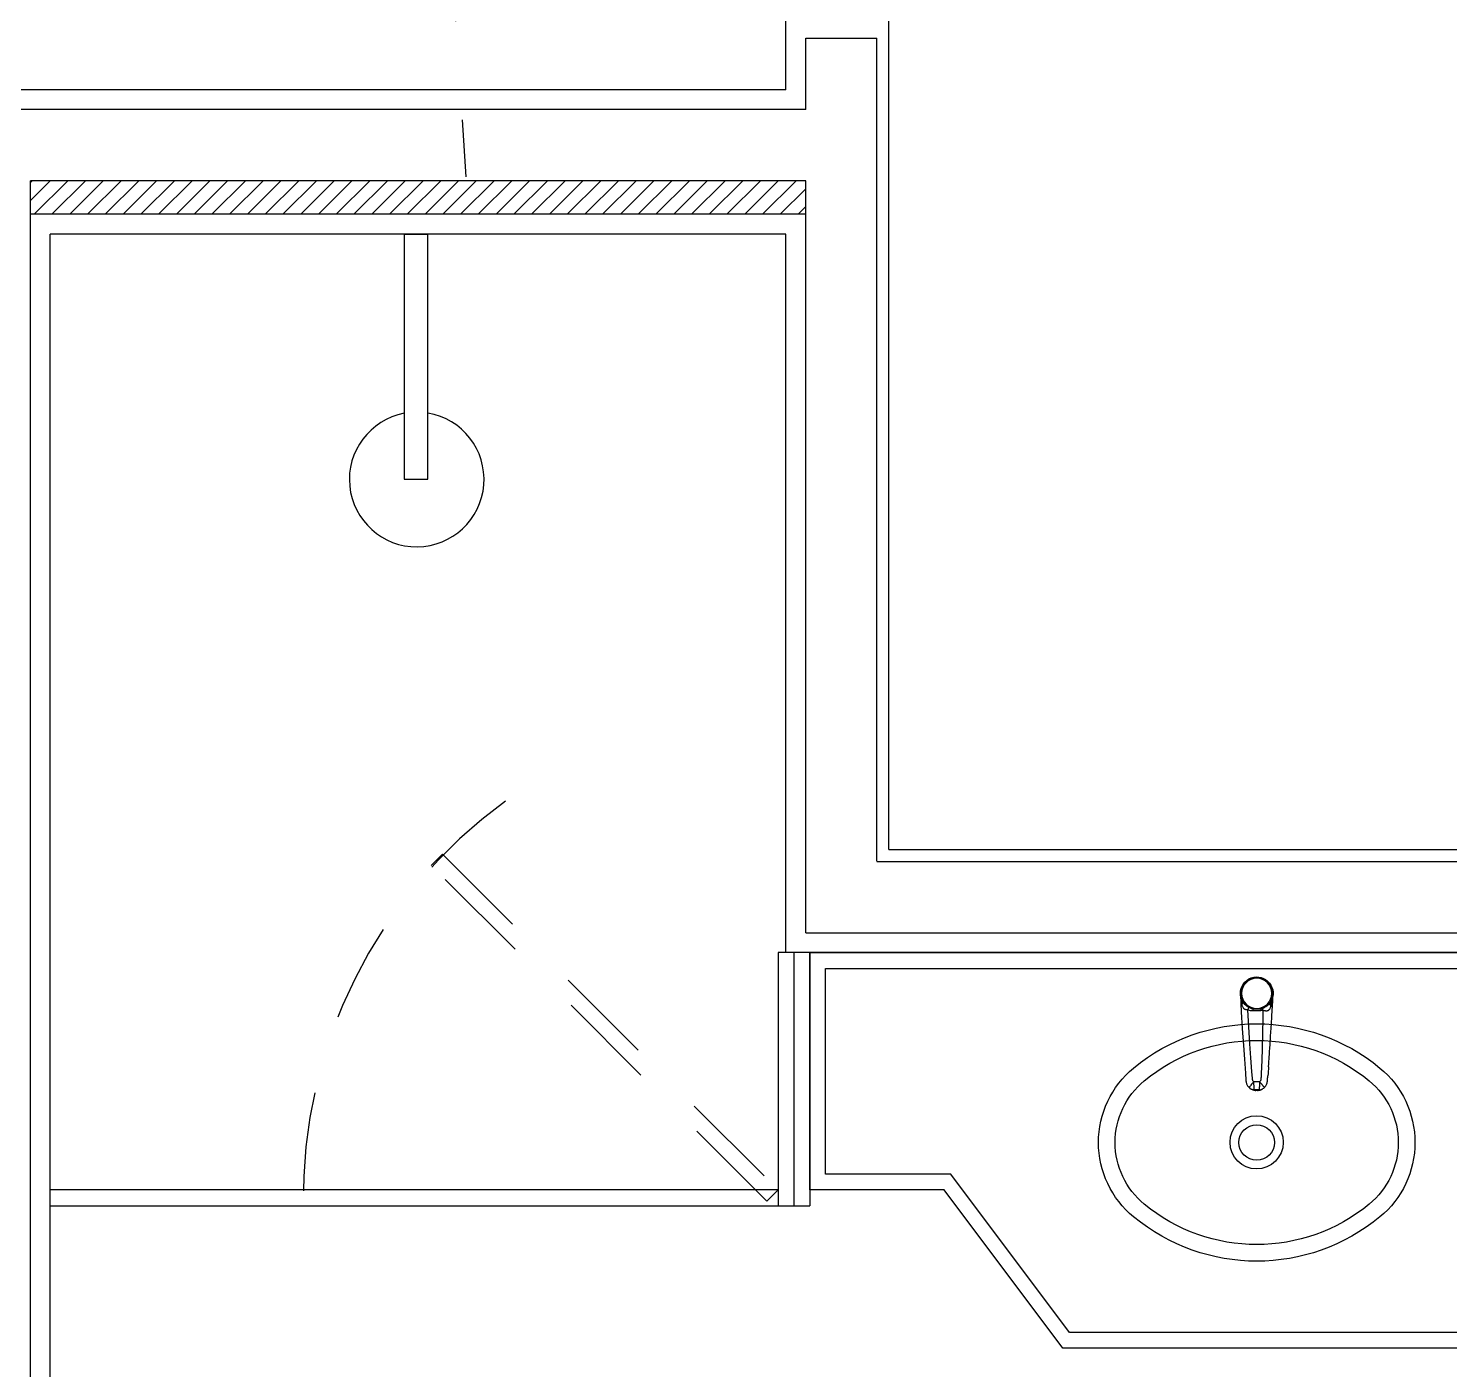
# Model space of a CAD drawing. Header units: millimetres. Extents: x 188.6 to 263.2, y 40.1 to 120.1.
# Drawn here: x 189.582 to 191.378, y 103.592 to 105.287 of the extents above; entities that cross this region are included whole.
import ezdxf

# ---------------------------------------------------------------- set-up
doc = ezdxf.new("R2010")
doc.units = ezdxf.units.MM
doc.linetypes.add('HIDDEN', pattern=[0.375, 0.25, -0.125])
doc.linetypes.add('XREF-TIPO$0$HIDDEN2', pattern=[0.1875, 0.125, -0.0625])
doc.layers.add('ARQ', color=8, linetype='Continuous')

# ---------------------------------------------------------------- blocks, each defined once
blk = doc.blocks.new('XREF-TIPO$0$CHUVEIRO')
at = {"color": 0}
for p, q in [((216.39, 104.5817), (216.39, 104.8912)), ((216.39, 104.8912), (216.42, 104.8912)), ((216.42, 104.8912), (216.42, 104.5817)), ((216.39, 104.5817), (216.42, 104.5817))]:
    blk.add_line(p, q, dxfattribs=at)
at = {"color": 0, "extrusion": (0, 0, -1)}
blk.add_ellipse((216.4058, 104.8916), major_axis=(-0.0851, 0), ratio=1, start_param=4.898771, end_param=10.827741, dxfattribs=at)
blk = doc.blocks.new('XREF-TIPO$0$A$C2D591F4F-flat-1')
for p, q in [((0.0222, -0.1794), (0.0222, -0.1794)), ((0.0224, -0.1794), (0.0222, -0.1794)), ((0.0404, -0.1949), (0.0422, -0.1949)), ((0.0404, -0.2051), (0.0404, -0.1949)), ((0.0422, -0.1949), (0.0422, -0.2051)), ((0.1318, -0.1865), (0.132, -0.1865)), ((0.1324, -0.2037), (0.1324, -0.1963)), ((0.1425, -0.203), (0.1425, -0.197)), ((0.0404, -0.2051), (0.0422, -0.2051)), ((0.0239, -0.2205), (0.0235, -0.2205)), ((0.0239, -0.2205), (0.0239, -0.2205))]:
    blk.add_line(p, q)
for points in [[(0.3031, -0.3556, 0.358974), (0.3031, -0.0444, 0.471698), (0.1149, -0.0444, 0.358974), (0.1149, -0.3556, 0.471698)], [(0.2869, -0.3422, 0.358974), (0.2869, -0.0578, 0.471698), (0.1311, -0.0578, 0.358974), (0.1311, -0.3422, 0.471698)], [(0.2315, -0.2, 1), (0.1865, -0.2, 1)]]:
    blk.add_lwpolyline(points, format="xyb", close=True)
blk.add_lwpolyline([(0.209, -0.2335, 336.274616), (0.2086, -0.2335)], format="xyb")
for points in [[(0.0225, -0.1794, 0), (0.0225, -0.1794, 0), (0.0225, -0.1794, 0), (0.0225, -0.1794, 0), (0.0225, -0.1794, 0), (0.0225, -0.1794, 0), (0.0225, -0.1794, 0), (0.0225, -0.1794, 0), (0.0226, -0.1794, 0), (0.0226, -0.1794, 0), (0.0227, -0.1794, 0), (0.0227, -0.1794, 0), (0.0229, -0.1794, 0), (0.0238, -0.1795, 0), (0.0247, -0.1796, 0), (0.0284, -0.18, 0), (0.0321, -0.1806, 0), (0.0348, -0.1811, 0)], [(0.0225, -0.1794, 0), (0.0438, -0.1805, 0), (0.0651, -0.1818, 0), (0.0864, -0.1832, 0), (0.1039, -0.1844, 0), (0.1215, -0.1857, 0), (0.1302, -0.1863, 0), (0.1312, -0.1864, 0), (0.1316, -0.1864, 0), (0.1318, -0.1865, 0)], [(0.0297, -0.1814, 0), (0.0308, -0.1818, 0), (0.0321, -0.1819, 0), (0.0334, -0.1816, 0), (0.0348, -0.1811, 0)], [(0.0382, -0.1896, 0), (0.0376, -0.1885, 0), (0.0365, -0.1871, 0), (0.0354, -0.1857, 0), (0.0345, -0.1848, 0), (0.0336, -0.184, 0), (0.0328, -0.1833, 0), (0.0319, -0.1827, 0), (0.0308, -0.182, 0), (0.0297, -0.1814, 0)], [(0.0348, -0.1811, 0), (0.0357, -0.1813, 0), (0.0366, -0.1816, 0), (0.0374, -0.1819, 0), (0.0382, -0.1824, 0), (0.0387, -0.1827, 0), (0.0392, -0.183, 0), (0.0395, -0.1833, 0), (0.0397, -0.1836, 0), (0.04, -0.1839, 0), (0.0402, -0.1842, 0), (0.0404, -0.1846, 0), (0.0405, -0.1849, 0), (0.0406, -0.1852, 0), (0.0407, -0.1854, 0), (0.0408, -0.1858, 0), (0.0409, -0.1864, 0), (0.041, -0.1869, 0), (0.041, -0.1873, 0), (0.0411, -0.1877, 0), (0.0412, -0.1881, 0), (0.0413, -0.1883, 0), (0.0413, -0.1885, 0), (0.0414, -0.1886, 0), (0.0415, -0.1888, 0)], [(0.0382, -0.1896, 0), (0.0401, -0.1892, 0), (0.0415, -0.1888, 0)], [(0.0415, -0.1888, 0), (0.0418, -0.1903, 0), (0.0421, -0.1918, 0), (0.0422, -0.1933, 0), (0.0422, -0.1949, 0)], [(0.1324, -0.1963, 0), (0.132, -0.196, 0), (0.1317, -0.1957, 0), (0.1314, -0.1954, 0), (0.131, -0.1952, 0), (0.1307, -0.1951, 0), (0.1303, -0.1949, 0), (0.1298, -0.1948, 0), (0.1293, -0.1947, 0), (0.1287, -0.1946, 0), (0.1281, -0.1946, 0), (0.1194, -0.1939, 0), (0.1019, -0.1926, 0), (0.0844, -0.1914, 0), (0.063, -0.1901, 0), (0.0415, -0.1888, 0)], [(0.132, -0.1865, 0), (0.132, -0.1865, 0), (0.1325, -0.1865, 0), (0.1329, -0.1866, 0), (0.1334, -0.1867, 0), (0.1339, -0.1869, 0), (0.1339, -0.1869, 0)], [(0.1324, -0.1963, 0), (0.1334, -0.1953, 0), (0.1345, -0.1943, 0), (0.1355, -0.1935, 0), (0.1365, -0.1926, 0), (0.1375, -0.192, 0), (0.1383, -0.1914, 0), (0.1389, -0.191, 0), (0.1394, -0.1907, 0), (0.1398, -0.1906, 0), (0.1399, -0.1907, 0)], [(0.1425, -0.197, 0), (0.1424, -0.197, 0), (0.1422, -0.1969, 0), (0.142, -0.1969, 0), (0.1418, -0.1969, 0), (0.1415, -0.1969, 0), (0.1411, -0.1969, 0), (0.1407, -0.1968, 0), (0.1402, -0.1968, 0), (0.1397, -0.1968, 0), (0.1392, -0.1967, 0), (0.1386, -0.1967, 0), (0.138, -0.1966, 0), (0.1374, -0.1966, 0), (0.137, -0.1966, 0), (0.1363, -0.1965, 0), (0.1355, -0.1965, 0), (0.1348, -0.1964, 0), (0.1341, -0.1964, 0), (0.1336, -0.1963, 0), (0.133, -0.1963, 0), (0.1324, -0.1963, 0)], [(0.1339, -0.1869, 0), (0.1339, -0.1869, 0), (0.1347, -0.1871, 0), (0.1356, -0.1875, 0), (0.1364, -0.1879, 0), (0.1374, -0.1885, 0), (0.1383, -0.1891, 0), (0.1391, -0.1899, 0), (0.1399, -0.1907, 0)], [(0.1399, -0.1907, 0), (0.1402, -0.1911, 0), (0.1406, -0.1914, 0), (0.1409, -0.1918, 0), (0.141, -0.192, 0), (0.141, -0.1921, 0), (0.1411, -0.1922, 0), (0.1412, -0.1923, 0), (0.1412, -0.1923, 0), (0.1412, -0.1924, 0), (0.1413, -0.1924, 0), (0.1413, -0.1924, 0), (0.1413, -0.1924, 0), (0.1413, -0.1924, 0)], [(0.1425, -0.197, 0), (0.1424, -0.1956, 0), (0.1421, -0.1942, 0), (0.1416, -0.193, 0), (0.1413, -0.1924, 0)], [(0.1433, -0.199, 0), (0.1433, -0.1989, 0), (0.1432, -0.1987, 0), (0.1432, -0.1986, 0), (0.1431, -0.1984, 0), (0.1431, -0.1982, 0), (0.143, -0.198, 0), (0.1429, -0.1977, 0), (0.1428, -0.1974, 0), (0.1425, -0.197, 0)], [(0.0314, -0.2177, 0), (0.0321, -0.2172, 0), (0.033, -0.2165, 0), (0.034, -0.2158, 0), (0.035, -0.2148, 0), (0.0359, -0.2138, 0), (0.0369, -0.2126, 0), (0.0377, -0.2113, 0), (0.0382, -0.2104, 0), (0.0387, -0.2095, 0), (0.0392, -0.2086, 0), (0.0396, -0.2076, 0)], [(0.0421, -0.2079, 0), (0.0421, -0.2079, 0), (0.0421, -0.2081, 0), (0.0421, -0.2083, 0), (0.042, -0.2085, 0), (0.0421, -0.2088, 0), (0.0421, -0.2091, 0), (0.0422, -0.2099, 0), (0.0424, -0.2107, 0), (0.0425, -0.2112, 0), (0.0425, -0.2117, 0), (0.0426, -0.2121, 0), (0.0426, -0.2124, 0), (0.0426, -0.2128, 0), (0.0425, -0.213, 0), (0.0425, -0.2133, 0), (0.0424, -0.2136, 0), (0.0424, -0.2139, 0), (0.0423, -0.2142, 0), (0.0421, -0.2146, 0), (0.0419, -0.215, 0), (0.0417, -0.2152, 0), (0.0416, -0.2154, 0), (0.0412, -0.2158, 0), (0.0409, -0.2161, 0), (0.0405, -0.2164, 0), (0.0401, -0.2167, 0), (0.0394, -0.2171, 0), (0.0387, -0.2174, 0), (0.0381, -0.2176, 0), (0.0375, -0.2179, 0)], [(0.0421, -0.2079, 0), (0.0453, -0.2078, 0), (0.0486, -0.2077, 0), (0.0522, -0.2076, 0), (0.056, -0.2075, 0), (0.0595, -0.2075, 0), (0.0631, -0.2074, 0), (0.0642, -0.2074, 0), (0.0652, -0.2073, 0), (0.0662, -0.2073, 0), (0.0672, -0.2073, 0), (0.0682, -0.2073, 0), (0.0739, -0.2072, 0), (0.0795, -0.2071, 0), (0.0806, -0.2071, 0), (0.0817, -0.207, 0), (0.0828, -0.207, 0), (0.0839, -0.207, 0), (0.0851, -0.207, 0), (0.0862, -0.2069, 0), (0.0873, -0.2069, 0), (0.0884, -0.2069, 0), (0.0922, -0.2068, 0), (0.0959, -0.2067, 0), (0.0994, -0.2066, 0), (0.1029, -0.2065, 0), (0.1057, -0.2064, 0), (0.1085, -0.2063, 0), (0.1092, -0.2063, 0), (0.1099, -0.2062, 0), (0.1106, -0.2062, 0), (0.1113, -0.2062, 0), (0.112, -0.2061, 0), (0.1127, -0.2061, 0), (0.1148, -0.206, 0), (0.1168, -0.2059, 0), (0.1189, -0.2058, 0), (0.1209, -0.2057, 0), (0.1229, -0.2056, 0), (0.1248, -0.2055, 0), (0.1252, -0.2055, 0), (0.1256, -0.2054, 0), (0.126, -0.2054, 0), (0.1264, -0.2054, 0), (0.1267, -0.2054, 0), (0.1271, -0.2053, 0), (0.1275, -0.2053, 0), (0.1278, -0.2053, 0), (0.1282, -0.2053, 0), (0.1286, -0.2052, 0), (0.1289, -0.2052, 0), (0.1292, -0.2052, 0), (0.1294, -0.2052, 0), (0.1296, -0.2051, 0), (0.1298, -0.2051, 0), (0.13, -0.2051, 0), (0.1302, -0.205, 0), (0.1303, -0.205, 0), (0.1305, -0.2049, 0), (0.1306, -0.2049, 0), (0.131, -0.2047, 0), (0.1313, -0.2045, 0), (0.1316, -0.2043, 0), (0.1318, -0.2041, 0), (0.1321, -0.2039, 0), (0.1324, -0.2037, 0)], [(0.1134, -0.2149, 0), (0.1126, -0.2149, 0), (0.1121, -0.215, 0), (0.1117, -0.215, 0), (0.1111, -0.2151, 0), (0.1106, -0.2151, 0), (0.1101, -0.2151, 0), (0.1098, -0.2152, 0), (0.1095, -0.2152, 0), (0.1092, -0.2152, 0), (0.1076, -0.2153, 0), (0.1059, -0.2154, 0), (0.104, -0.2156, 0), (0.1022, -0.2157, 0), (0.1002, -0.2158, 0), (0.0982, -0.216, 0), (0.0964, -0.2161, 0), (0.0947, -0.2162, 0), (0.0929, -0.2163, 0), (0.0911, -0.2165, 0), (0.0906, -0.2165, 0), (0.09, -0.2165, 0), (0.0899, -0.2165, 0), (0.0898, -0.2165, 0), (0.0896, -0.2166, 0), (0.0894, -0.2166, 0), (0.089, -0.2166, 0), (0.0884, -0.2166, 0), (0.0876, -0.2167, 0), (0.0868, -0.2168, 0), (0.0866, -0.2168, 0)], [(0.1342, -0.213, 0), (0.1339, -0.213, 0), (0.1334, -0.2132, 0), (0.1329, -0.2133, 0), (0.1326, -0.2133, 0), (0.1325, -0.2133, 0), (0.1325, -0.2134, 0), (0.1324, -0.2134, 0), (0.1324, -0.2134, 0), (0.1324, -0.2134, 0), (0.1324, -0.2134, 0), (0.1324, -0.2134, 0), (0.1324, -0.2134, 0), (0.1324, -0.2134, 0), (0.1324, -0.2134, 0), (0.1324, -0.2134, 0), (0.1312, -0.2135, 0), (0.1304, -0.2136, 0), (0.1297, -0.2136, 0), (0.1289, -0.2137, 0), (0.1282, -0.2138, 0), (0.1275, -0.2138, 0), (0.1268, -0.2139, 0), (0.1263, -0.2139, 0), (0.1257, -0.214, 0), (0.1251, -0.214, 0), (0.1247, -0.214, 0)], [(0.1324, -0.2037, 0), (0.1331, -0.2036, 0), (0.1338, -0.2036, 0), (0.1346, -0.2035, 0), (0.1353, -0.2035, 0), (0.136, -0.2034, 0), (0.1366, -0.2034, 0), (0.1373, -0.2034, 0), (0.138, -0.2033, 0), (0.1386, -0.2033, 0), (0.1392, -0.2032, 0), (0.1396, -0.2032, 0), (0.14, -0.2032, 0), (0.1404, -0.2031, 0), (0.1408, -0.2031, 0), (0.1413, -0.2031, 0), (0.1416, -0.203, 0), (0.1419, -0.203, 0), (0.1422, -0.203, 0), (0.1424, -0.203, 0), (0.1425, -0.203, 0)], [(0.1324, -0.2037, 0), (0.1327, -0.204, 0), (0.1331, -0.2044, 0), (0.1335, -0.2048, 0), (0.134, -0.2051, 0), (0.1344, -0.2055, 0), (0.1348, -0.2059, 0), (0.1352, -0.2063, 0), (0.1357, -0.2066, 0), (0.1361, -0.207, 0), (0.1365, -0.2073, 0), (0.1369, -0.2076, 0), (0.1373, -0.2079, 0), (0.1377, -0.2082, 0), (0.138, -0.2084, 0), (0.1383, -0.2087, 0), (0.1386, -0.2088, 0), (0.1389, -0.209, 0), (0.1391, -0.2091, 0), (0.1393, -0.2092, 0), (0.1395, -0.2093, 0), (0.1396, -0.2093, 0), (0.1397, -0.2093, 0), (0.1398, -0.2093, 0), (0.1399, -0.2093, 0)], [(0.1399, -0.2093, 0), (0.1391, -0.2101, 0), (0.1382, -0.2108, 0), (0.1373, -0.2115, 0), (0.1364, -0.212, 0), (0.1357, -0.2124, 0), (0.1351, -0.2127, 0), (0.1344, -0.2129, 0), (0.1342, -0.213, 0)], [(0.1425, -0.203, 0), (0.1424, -0.2044, 0), (0.1421, -0.2057, 0), (0.1416, -0.207, 0), (0.1413, -0.2075, 0)], [(0.1431, -0.2031, 0), (0.1431, -0.2035, 0), (0.1429, -0.204, 0), (0.1427, -0.2045, 0), (0.1426, -0.205, 0), (0.1424, -0.2055, 0), (0.1421, -0.206, 0), (0.1418, -0.2066, 0), (0.1416, -0.207, 0)], [(0.1425, -0.203, 0), (0.1427, -0.2026, 0), (0.1429, -0.2022, 0), (0.1431, -0.2018, 0), (0.1431, -0.2016, 0), (0.1432, -0.2014, 0), (0.1432, -0.2012, 0), (0.1433, -0.2011, 0), (0.1433, -0.201, 0), (0.1433, -0.201, 0)], [(0.1433, -0.198, 0), (0.1433, -0.199, 0)], [(0.1433, -0.202, 0), (0.1434, -0.201, 0), (0.1434, -0.2003, 0), (0.1434, -0.1995, 0), (0.1434, -0.1988, 0), (0.1433, -0.198, 0)], [(0.1433, -0.201, 0), (0.1433, -0.2008, 0), (0.1433, -0.2006, 0), (0.1434, -0.2005, 0), (0.1434, -0.2005, 0), (0.1434, -0.2004, 0), (0.1434, -0.2003, 0), (0.1434, -0.2002, 0), (0.1434, -0.2002, 0), (0.1434, -0.2001, 0), (0.1434, -0.2001, 0), (0.1434, -0.2, 0), (0.1434, -0.2, 0), (0.1434, -0.1999, 0), (0.1434, -0.1999, 0), (0.1434, -0.1998, 0), (0.1434, -0.1998, 0), (0.1434, -0.1996, 0), (0.1434, -0.1995, 0), (0.1433, -0.1994, 0), (0.1433, -0.1993, 0), (0.1433, -0.199, 0)], [(0.1433, -0.201, 0), (0.1433, -0.202, 0), (0.1433, -0.202, 0)], [(0.0866, -0.2168, 0), (0.0858, -0.2168, 0), (0.0846, -0.2169, 0), (0.0838, -0.217, 0), (0.0829, -0.217, 0), (0.0826, -0.217, 0), (0.0824, -0.217, 0), (0.0821, -0.2171, 0), (0.0818, -0.2171, 0), (0.0816, -0.2171, 0), (0.0813, -0.2171, 0), (0.0785, -0.2173, 0), (0.0759, -0.2175, 0), (0.0734, -0.2176, 0), (0.0711, -0.2178, 0), (0.0697, -0.2179, 0), (0.068, -0.218, 0), (0.0663, -0.2181, 0), (0.0647, -0.2182, 0), (0.0631, -0.2183, 0), (0.0596, -0.2185, 0), (0.0561, -0.2187, 0), (0.0527, -0.2189, 0), (0.0491, -0.2191, 0), (0.0426, -0.2195, 0), (0.0362, -0.2198, 0), (0.03, -0.2202, 0), (0.0239, -0.2205, 0)], [(0.0375, -0.2179, 0), (0.0348, -0.2186, 0), (0.032, -0.2193, 0), (0.0284, -0.2199, 0), (0.0264, -0.2202, 0), (0.0252, -0.2204, 0), (0.0245, -0.2204, 0), (0.0242, -0.2204, 0), (0.0242, -0.2204, 0), (0.0241, -0.2205, 0), (0.024, -0.2205, 0), (0.024, -0.2205, 0), (0.0239, -0.2205, 0), (0.0239, -0.2205, 0), (0.0239, -0.2205, 0), (0.0239, -0.2205, 0), (0.0239, -0.2205, 0), (0.0239, -0.2205, 0)], [(0.0314, -0.2177, 0), (0.0325, -0.2172, 0), (0.0338, -0.217, 0), (0.0352, -0.2171, 0), (0.0366, -0.2175, 0), (0.0375, -0.2179, 0)]]:
    blk.add_polyline3d(points)
blk.add_circle((0.0206, -0.2), 0.0191)
for centre, radius, start, end in [((0.0206, -0.2), 0.0207, 90, 301.2083), ((0.0206, -0.2), 0.0204, 14.4666, 345.5334), ((0.0206, -0.2), 0.0207, 64.1045, 90), ((0.0206, -0.2), 0.0195, 90, 270), ((0.0206, -0.2), 0.0195, 270, 90), ((0.0206, -0.2), 0.0195, 0, 90), ((0.0205, -0.1999), 0.0205, 14.0619, 30.0027), ((0.1299, -0.1998), 0.0136, 12.4001, 33.0332), ((0.1325, -0.1992), 0.0109, 6.4456, 12.3614), ((0.0206, -0.2), 0.0195, 270, 0), ((0.0205, -0.2001), 0.0205, 338.4737, 345.9324), ((-0.0201, -0.7771), 0.5726, 83.7595, 84.015), ((0.0157, -0.2052), 0.0265, 354.0406, 0.134), ((-0.1088, 2.8004), 3.0235, 274.2155, 274.4292), ((0.13, -0.2001), 0.0135, 317.2407, 326.8896), ((0.1325, -0.2007), 0.0109, 347.2283, 353.0963)]:
    blk.add_arc(centre, radius, start, end)
blk = doc.blocks.new('A$C1BFF5DEF')
at = {"layer": 'ARQ'}
h = blk.add_hatch(dxfattribs=at)
h.set_pattern_fill('ANSI31', color=8, scale=0.005)
h.set_pattern_definition([(45, (-2148.59013, -1496.701725), (-0.01122532015, 0.01122532015), [])])
h.paths.add_polyline_path([(-9.3047, -3.9601), (-8.3247, -3.9601), (-8.3247, -4.0025), (-9.3047, -4.0025)])
at = {"layer": 'ARQ', "color": 8}
for p, q in [((-8.3497, -3.8451), (-8.3497, -3.7551, 0.0006)), ((-8.2196, -4.8049), (-8.2197, -3.7551, 0.0006)), ((-8.3247, -3.7801, 0.0006), (-8.2347, -3.7801, 0.0006)), ((-8.3247, -3.8701), (-8.3247, -3.7801, 0.0006)), ((-8.2347, -4.8199), (-8.2347, -3.7801, 0.0006)), ((-8.3497, -3.8451), (-9.4197, -3.8451)), ((-8.3247, -3.8701), (-9.3947, -3.8701)), ((-9.3047, -6.1501), (-9.3047, -3.9601)), ((-8.3247, -3.9601), (-9.3047, -3.9601)), ((-8.3246, -4.9101), (-8.3247, -3.9601)), ((-8.3247, -4.0025), (-9.3047, -4.0025)), ((-9.2797, -6.1251), (-9.2797, -4.0275)), ((-8.3497, -4.0275), (-9.2797, -4.0275)), ((-8.3497, -4.9351), (-8.3497, -4.0275)), ((-8.2196, -4.8051), (-5.9258, -4.8051)), ((-8.2347, -4.8201), (-5.9358, -4.8201)), ((-8.3246, -4.9101), (-6.8547, -4.9101)), ((-8.3597, -4.9351), (-8.3597, -5.2551)), ((-8.3197, -4.9351), (-8.3597, -4.9351)), ((-6.8797, -4.9351), (-8.3497, -4.9351)), ((-8.3397, -4.9351), (-8.3397, -5.2551)), ((-8.3197, -4.9351), (-8.3197, -5.2551)), ((-8.3597, -5.2351), (-9.2797, -5.2351)), ((-9.2797, -5.2551), (-8.3197, -5.2551))]:
    blk.add_line(p, q, dxfattribs=at)
at = {"layer": 'ARQ', "color": 8, "linetype": 'XREF-TIPO$0$HIDDEN2'}
blk.add_lwpolyline([(-8.3738, -5.2492), (-8.7981, -4.825), (-8.7839, -4.8108), (-8.3597, -5.2351)], close=True, dxfattribs=at)
at = {"layer": 'ARQ', "color": 8}
for points in [[(-6.8797, -5.4351), (-7.9997, -5.4351), (-8.1497, -5.2351), (-8.3197, -5.2351), (-8.3197, -4.9351), (-6.8797, -4.9351)], [(-6.8997, -5.4151), (-7.9914, -5.4151), (-8.1414, -5.2151), (-8.2997, -5.2151), (-8.2997, -4.9551), (-6.8997, -4.9551)]]:
    blk.add_lwpolyline(points, close=True, dxfattribs=at)
for radius, start, end in [(66.0865, 171.940842, 188.059109), (66.0565, 171.963438, 188.036513), (66.0015, 172.004914, 187.995038)]:
    blk.add_arc((56.1719, 0.735), radius, start, end, dxfattribs=at)
at = {"layer": 'ARQ', "color": 8, "linetype": 'HIDDEN'}
blk.add_arc((57.5696, 0.7303), 66.4892, 175.900109, 184.040816, dxfattribs=at)
at = {"layer": 'ARQ', "color": 8, "linetype": 'XREF-TIPO$0$HIDDEN2'}
blk.add_arc((-8.341, -5.2448), 0.6188, 125.9558, 181.0195, dxfattribs=at)
at = {"layer": 'ARQ', "color": 8, "extrusion": (0, 0, -1), "zscale": -1}
for name, p, rotation in [('XREF-TIPO$0$CHUVEIRO', (225.2222, 100.5541), 180), ('XREF-TIPO$0$A$C2D591F4F-flat-1', (7.9547, -4.9661), 270)]:
    blk.add_blockref(name, p, dxfattribs=dict(at, rotation=rotation))

msp = doc.modelspace()

# ---------------------------------------------------------------- block references
at = {"layer": 'ARQ'}
msp.add_blockref('A$C1BFF5DEF', (198.8891, 109.0543), dxfattribs=at)

doc.saveas('drawing.dxf')
